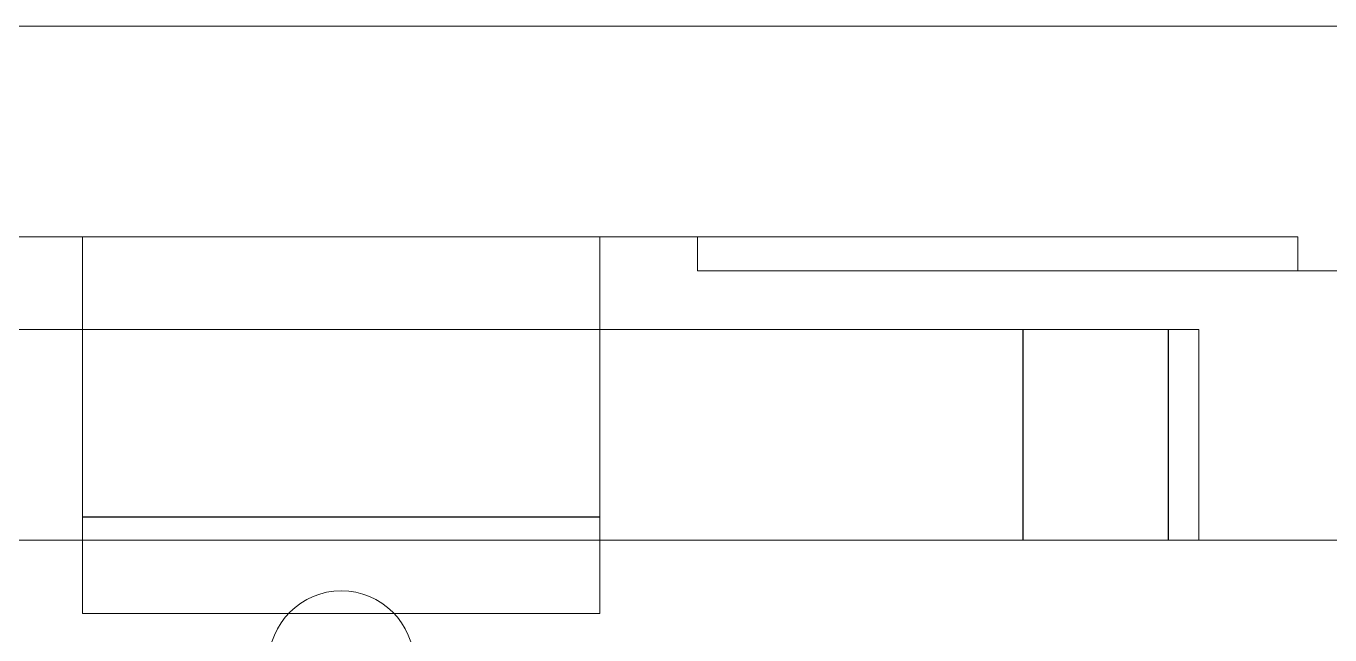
# Model space of a CAD drawing. Header units: millimetres. Extents: x 6750 to 121550, y -28210 to 66060.
# Drawn here: x 16098.35 to 16106.4, y 16131.34 to 16135.1 of the extents above; entities that cross this region are included whole.
import ezdxf

# ---------------------------------------------------------------- set-up
doc = ezdxf.new("R2010")
doc.units = ezdxf.units.MM
doc.layers.add('1', color=7, linetype='Continuous')
doc.layers.add('106', color=7, linetype='Continuous')

# ---------------------------------------------------------------- blocks, each defined once
blk = doc.blocks.new('1')
at = {"layer": '1', "color": 7, "linetype": 'Continuous', "lineweight": 13}
for p, q in [((40277.0141, 18078.7963), (40267.6333, 18078.7963)), ((40278.0139, 18078.7963), (40277.0141, 18078.7963)), ((40278.2237, 18078.7963), (40278.0139, 18078.7963)), ((40278.2237, 18078.7963), (40278.2237, 18077.3463)), ((40277.0141, 18077.3463), (40267.6333, 18077.3463)), ((40278.0139, 18077.3463), (40277.0141, 18077.3463)), ((40278.0264, 18077.3463), (40278.0139, 18077.3463)), ((40278.0263, 18077.3463), (40279.8237, 18077.3463))]:
    blk.add_line(p, q, dxfattribs=at)
at = {"layer": '1', "color": 7, "linetype": 'Continuous', "lineweight": 25}
for p, q in [((40277.0141, 18078.7963), (40277.0141, 18077.3463)), ((40278.0139, 18078.7963), (40278.0139, 18077.3463))]:
    blk.add_line(p, q, dxfattribs=at)
at = {"layer": '1', "color": 7, "linetype": 'Continuous', "lineweight": 13}
blk.add_circle((40272.3237, 18076.499), 0.5, dxfattribs=at)
blk = doc.blocks.new('2')
at = {"layer": '1', "color": 7, "linetype": 'Continuous', "lineweight": 13}
for p, q in [((40337.1629, 18076.3476), (40322.1629, 18076.3476)), ((40336.246, 18074.8979), (40323.0789, 18074.8979)), ((40327.8829, 18074.898), (40327.8829, 18072.9687)), ((40331.4429, 18074.898), (40331.4429, 18072.9687)), ((40332.1129, 18074.898), (40332.1129, 18074.6634)), ((40336.246, 18074.8979), (40336.246, 18074.6634)), ((40332.1129, 18074.6634), (40336.246, 18074.6634)), ((40337.1629, 18074.6634), (40336.246, 18074.6634)), ((40327.8829, 18072.9687), (40327.8829, 18072.3054)), ((40331.4429, 18072.9687), (40331.4429, 18072.3054)), ((40327.8829, 18072.3054), (40331.4429, 18072.3054))]:
    blk.add_line(p, q, dxfattribs=at)
at = {"layer": '1', "color": 7, "linetype": 'Continuous', "lineweight": 25}
blk.add_line((40331.4429, 18072.9687), (40327.8829, 18072.9687), dxfattribs=at)
at = {"layer": '106', "color": 7, "linetype": 'Continuous', "lineweight": 13}
blk.add_line((40331.4429, 18072.3072), (40331.4429, 18072.3072), dxfattribs=at)

msp = doc.modelspace()

# ---------------------------------------------------------------- block references
at = {"xscale": 0.8966695132365401, "yscale": 0.8966695132365401, "zscale": 0.8966695132365401}
for name, p in [('2', (-20062.0798, -73.4144)), ('1', (-20010.6655, -77.4821))]:
    msp.add_blockref(name, p, dxfattribs=at)

doc.saveas('drawing.dxf')
